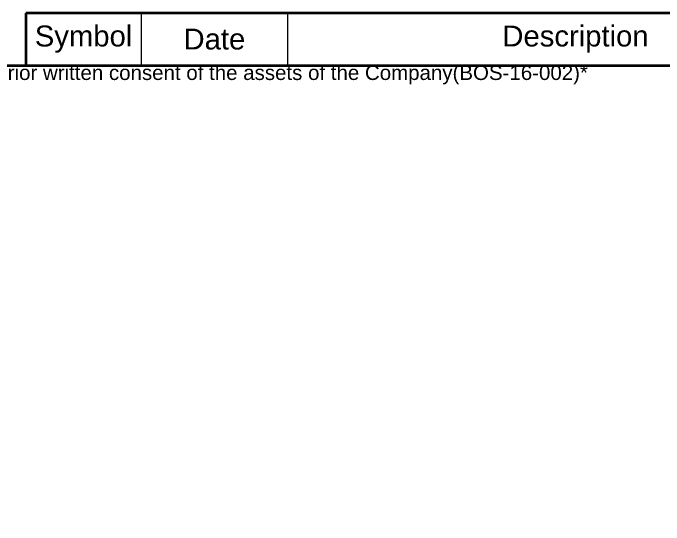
# Model space of a CAD drawing. Header units: millimetres. Extents: x 0 to 416, y -34 to 292.
# Drawn here: x 61.8 to 124, y -33.9 to 15 of the extents above; entities that cross this region are included whole.
import ezdxf
from ezdxf.entities.mleader import LeaderData, LeaderLine
from ezdxf.math import Vec2, Vec3

# ---------------------------------------------------------------- set-up
doc = ezdxf.new("R2010")
doc.units = ezdxf.units.MM
doc.layers.add('Default', color=7, linetype='Continuous')
doc.layers.add('Template', color=7, linetype='Continuous')

# ---------------------------------------------------------------- blocks, each defined once
blk = doc.blocks.new('_SE_FILLED')
at = {"color": 0}
blk.add_line((0, 0), (-1, 0), dxfattribs=at)
blk.add_solid([(0, 0), (-1, -0.1665), (-1, 0.1665), (0, 0)], dxfattribs=at)

msp = doc.modelspace()

# ---------------------------------------------------------------- linework, layer by layer
at = {"layer": 'Default', "color": 7, "linetype": 'Continuous', "lineweight": 35}
msp.add_line((63, 15), (63, 10), dxfattribs=at)
at = {"layer": 'Template', "color": 7, "linetype": 'Continuous', "lineweight": 35}
for p, q in [((161, 15), (63, 15)), ((10, 10), (411, 10))]:
    msp.add_line(p, q, dxfattribs=at)
at = {"layer": 'Template', "color": 7, "linetype": 'Continuous', "lineweight": 15}
for p, q in [((74, 15), (74, 10)), ((88, 15), (88, 10))]:
    msp.add_line(p, q, dxfattribs=at)

# ---------------------------------------------------------------- texts
at = {"layer": 'Default', "char_height": 2, "attachment_point": 5}
for s, insert, width in [('{\\fArial|b0||i0||c0|p34;\\C7;\\H2.;\\W1.;Symbol}', (68.5, 12.5), 12.1), ('{\\fArial|b0||i0||c0|p34;\\C7;\\H2.;\\W1.;Description}', (115.5, 12.5), 60.5), ('{\\fArial|b0||i0||c0|p34;\\C7;\\H2.;\\W1.;Date}', (81, 12.5), 15.4)]:
    msp.add_mtext(s, dxfattribs=dict(at, insert=insert, width=width))

# ---------------------------------------------------------------- leaders
at = {"layer": 'Template', "color": 7, "linetype": 'Continuous', "lineweight": 15}
ml = msp.add_multileader_mtext('Standard', dxfattribs=at)
ml.set_content('{\\pxsm0.9;\\fArial|b0||i0||c0|p34;\\W1.;*This drawing is a copy and reprint prohibited without the prior written consent of the assets of the Company(BOS-16-002)*\\P}', color=7)
ml.set_leader_properties()
ml.set_arrow_properties(name='_SE_FILLED')
ml.build(insert=Vec2(0, 0))
ml.multileader.update_dxf_attribs({"text_left_attachment_type": 0, "text_right_attachment_type": 0, "dogleg_length": 0, "arrow_head_size": 0.271})
ctx = ml.context
ctx.base_point, ctx.char_height, ctx.arrow_head_size, ctx.landing_gap_size = Vec3(10, 10), 1.4, 0.271, 0.49
ctx.left_attachment, ctx.right_attachment = 0, 0
ctx.mtext.insert = Vec3(10.49, 10)

doc.saveas('drawing.dxf')
